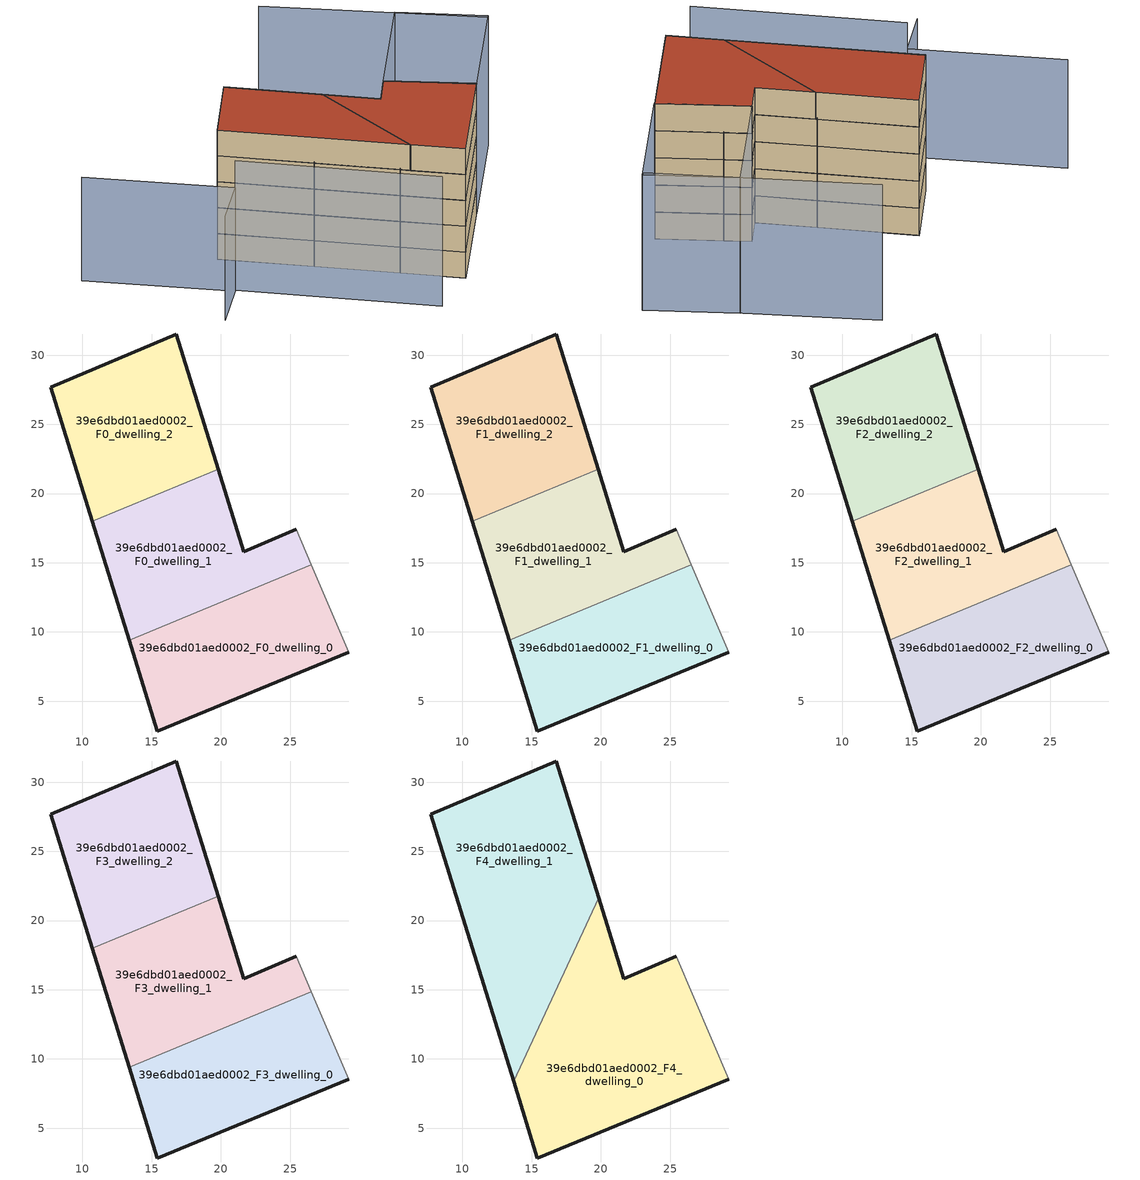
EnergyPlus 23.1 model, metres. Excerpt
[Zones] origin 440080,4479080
39e6dbd01aed0002_F0_dwelling_0
 floor ground (EU_floor_Construction): 29.24,8.55 26.54,14.84 13.38,9.41 15.41,2.84 z0
 wall outside (EU_wall_Construction): 29.24,8.55 15.41,2.84 13.38,9.41 z0:3
 wall to 39e6dbd01aed0002_F0_dwelling_1 (EU_wall_Construction): 13.38,9.41 26.54,14.84 z0:3
 wall adiabatic (EU_wall_Construction): 26.54,14.84 29.24,8.55 z0:3
39e6dbd01aed0002_F0_dwelling_1
 floor ground (EU_floor_Construction): 26.54,14.84 25.44,17.41 21.66,15.8 19.82,21.75 10.71,18 13.38,9.41 z0
 wall outside (EU_wall_Construction): 13.38,9.41 10.71,18 / 19.82,21.75 21.66,15.8 25.44,17.41 z0:3
 wall adiabatic (EU_wall_Construction): 25.44,17.41 26.54,14.84 z0:3
 wall to 39e6dbd01aed0002_F0_dwelling_2 (EU_wall_Construction): 10.71,18 19.82,21.75 z0:3
39e6dbd01aed0002_F0_dwelling_2
 floor ground (EU_floor_Construction): 19.82,21.75 16.79,31.53 7.71,27.69 10.71,18 z0
 wall outside (EU_wall_Construction): 10.71,18 7.71,27.69 16.79,31.53 19.82,21.75 z0:3
39e6dbd01aed0002_F1_dwelling_0
 floor to 39e6dbd01aed0002_F0_dwelling_0 (EU_floor_Construction): 29.24,8.55 26.54,14.84 13.38,9.41 15.41,2.84 z3
 wall outside (EU_wall_Construction): 29.24,8.55 15.41,2.84 13.38,9.41 z3:6
 wall to 39e6dbd01aed0002_F1_dwelling_1 (EU_wall_Construction): 13.38,9.41 26.54,14.84 z3:6
 wall adiabatic (EU_wall_Construction): 26.54,14.84 29.24,8.55 z3:6
39e6dbd01aed0002_F1_dwelling_1
 floor to 39e6dbd01aed0002_F0_dwelling_1 (EU_floor_Construction): 26.54,14.84 25.44,17.41 21.66,15.8 19.82,21.75 10.71,18 13.38,9.41 z3
 wall outside (EU_wall_Construction): 13.38,9.41 10.71,18 / 19.82,21.75 21.66,15.8 25.44,17.41 z3:6
 wall adiabatic (EU_wall_Construction): 25.44,17.41 26.54,14.84 z3:6
 wall to 39e6dbd01aed0002_F1_dwelling_2 (EU_wall_Construction): 10.71,18 19.82,21.75 z3:6
39e6dbd01aed0002_F1_dwelling_2
 floor to 39e6dbd01aed0002_F0_dwelling_2 (EU_floor_Construction): 19.82,21.75 16.79,31.53 7.71,27.69 10.71,18 z3
 wall outside (EU_wall_Construction): 10.71,18 7.71,27.69 16.79,31.53 19.82,21.75 z3:6
39e6dbd01aed0002_F2_dwelling_0
 floor to 39e6dbd01aed0002_F1_dwelling_0 (EU_floor_Construction): 29.24,8.55 26.54,14.84 13.38,9.41 15.41,2.84 z6
 wall outside (EU_wall_Construction): 29.24,8.55 15.41,2.84 13.38,9.41 z6:9
 wall to 39e6dbd01aed0002_F2_dwelling_1 (EU_wall_Construction): 13.38,9.41 26.54,14.84 z6:9
 wall adiabatic (EU_wall_Construction): 26.54,14.84 29.24,8.55 z6:9
39e6dbd01aed0002_F2_dwelling_1
 floor to 39e6dbd01aed0002_F1_dwelling_1 (EU_floor_Construction): 26.54,14.84 25.44,17.41 21.66,15.8 19.82,21.75 10.71,18 13.38,9.41 z6
 wall outside (EU_wall_Construction): 13.38,9.41 10.71,18 / 19.82,21.75 21.66,15.8 25.44,17.41 z6:9
 wall adiabatic (EU_wall_Construction): 25.44,17.41 26.54,14.84 z6:9
 wall to 39e6dbd01aed0002_F2_dwelling_2 (EU_wall_Construction): 10.71,18 19.82,21.75 z6:9
39e6dbd01aed0002_F2_dwelling_2
 floor to 39e6dbd01aed0002_F1_dwelling_2 (EU_floor_Construction): 19.82,21.75 16.79,31.53 7.71,27.69 10.71,18 z6
 wall outside (EU_wall_Construction): 10.71,18 7.71,27.69 16.79,31.53 19.82,21.75 z6:9
39e6dbd01aed0002_F3_dwelling_0
 floor to 39e6dbd01aed0002_F2_dwelling_0 (EU_floor_Construction): 29.24,8.55 26.54,14.84 13.38,9.41 15.41,2.84 z9
 wall outside (EU_wall_Construction): 29.24,8.55 15.41,2.84 13.38,9.41 z9:12
 wall to 39e6dbd01aed0002_F3_dwelling_1 (EU_wall_Construction): 13.38,9.41 26.54,14.84 z9:12
 wall adiabatic (EU_wall_Construction): 26.54,14.84 29.24,8.55 z9:12
39e6dbd01aed0002_F3_dwelling_1
 floor to 39e6dbd01aed0002_F2_dwelling_1 (EU_floor_Construction): 26.54,14.84 25.44,17.41 21.66,15.8 19.82,21.75 10.71,18 13.38,9.41 z9
 wall outside (EU_wall_Construction): 13.38,9.41 10.71,18 / 19.82,21.75 21.66,15.8 25.44,17.41 z9:12
 wall adiabatic (EU_wall_Construction): 25.44,17.41 26.54,14.84 z9:12
 wall to 39e6dbd01aed0002_F3_dwelling_2 (EU_wall_Construction): 10.71,18 19.82,21.75 z9:12
39e6dbd01aed0002_F3_dwelling_2
 floor to 39e6dbd01aed0002_F2_dwelling_2 (EU_floor_Construction): 19.82,21.75 16.79,31.53 7.71,27.69 10.71,18 z9
 wall outside (EU_wall_Construction): 10.71,18 7.71,27.69 16.79,31.53 19.82,21.75 z9:12
39e6dbd01aed0002_F4_dwelling_0
 floor to 39e6dbd01aed0002_F3_dwelling_0 (EU_floor_Construction): 29.24,8.55 26.54,14.84 14.37,9.82 13.7,8.37 15.41,2.84 z12
 floor to 39e6dbd01aed0002_F3_dwelling_1 (EU_floor_Construction): 26.54,14.84 25.44,17.41 21.66,15.8 19.85,21.64 14.37,9.82 z12
 wall outside (EU_wall_Construction): 29.24,8.55 15.41,2.84 13.7,8.37 / 19.85,21.64 21.66,15.8 25.44,17.41 z12:15
 wall adiabatic (EU_wall_Construction): 25.44,17.41 29.24,8.55 z12:15
 wall to 39e6dbd01aed0002_F4_dwelling_1 (EU_wall_Construction): 13.7,8.37 19.85,21.64 z12:15
 roof outside (EU_roof_Construction): 25.44,17.41 29.24,8.55 15.41,2.84 13.7,8.37 19.85,21.64 21.66,15.8 z15
39e6dbd01aed0002_F4_dwelling_1
 floor to 39e6dbd01aed0002_F3_dwelling_1 (EU_floor_Construction): 14.37,9.82 19.85,21.64 19.82,21.75 10.71,18 13.38,9.41 z12
 floor to 39e6dbd01aed0002_F3_dwelling_2 (EU_floor_Construction): 19.82,21.75 16.79,31.53 7.71,27.69 10.71,18 z12
 floor to 39e6dbd01aed0002_F3_dwelling_0 (EU_floor_Construction): 13.7,8.37 14.37,9.82 13.38,9.41 z12
 wall outside (EU_wall_Construction): 13.7,8.37 7.71,27.69 16.79,31.53 19.85,21.64 z12:15
 roof outside (EU_roof_Construction): 16.79,31.53 19.85,21.64 13.7,8.37 7.71,27.69 z15
shading: 43.17,14.24 34.86,36.5 / 2.28,22.88 8.66,2.15 / 25.44,17.41 39.86,23.34 / 39.86,23.34 43.53,14.39 / 43.53,14.39 29.12,8.47 / 29.12,8.47 25.44,17.41 z0:15; -2.89,38 2.06,22.79 / 2.06,22.79 -4.2,20.75 z0:12
[Building]
EU S2 Campaign: North Axis=0; Terrain=City; Solar Distribution=FullExterior
[Site:Location]
Madrid: Latitude=40.5; Longitude=-3.5; Time Zone=1; Elevation=609
[SizingPeriod:WeatherFileDays]
AnnualSizingPeriod: Begin Month=1; Begin Day of Month=1; End Month=12; End Day of Month=31; Day of Week for Start Day=Monday; Use Weather File Daylight Saving Period=No; Use Weather File Rain and Snow Indicators=No
[MATERIAL]
EU_InternalMass_Material: Roughness=MediumRough; Thickness=0.1; Conductivity=1; Density=1800; Specific Heat=900; Thermal Absorptance=0.9; Solar Absorptance=0.7; Visible Absorptance=0.7
[MATERIAL:NOMASS] Roughness=MediumRough; Thermal Absorptance=0.9; Solar Absorptance=0.7; Visible Absorptance=0.7
Name | Thermal Resistance
EU_wall_NoMass | 0.609216
EU_roof_NoMass | 0.513268
EU_floor_NoMass | 0.568163
[CONSTRUCTION]
EU_wall_Construction: EU_wall_NoMass
EU_roof_Construction: EU_roof_NoMass
EU_floor_Construction: EU_floor_NoMass
EU_InternalMass_Construction: EU_InternalMass_Material
[ZONE] Type=1; Multiplier=1; Ceiling Height=autocalculate; Floor Area=autocalculate; Part of Total Floor Area=Yes
Name | Volume
39e6dbd01aed0002_F0_dwelling_0; 39e6dbd01aed0002_F1_dwelling_0; 39e6dbd01aed0002_F2_dwelling_0; 39e6dbd01aed0002_F3_dwelling_0 | 299.978
39e6dbd01aed0002_F4_dwelling_0 | 449.967
39e6dbd01aed0002_F0_dwelling_1; 39e6dbd01aed0002_F1_dwelling_1; 39e6dbd01aed0002_F2_dwelling_1; 39e6dbd01aed0002_F3_dwelling_1 | 299.971
39e6dbd01aed0002_F4_dwelling_1 | 449.971
39e6dbd01aed0002_F0_dwelling_2; 39e6dbd01aed0002_F1_dwelling_2; 39e6dbd01aed0002_F2_dwelling_2; 39e6dbd01aed0002_F3_dwelling_2 | 299.977
[INTERNALMASS] Construction=EU_InternalMass_Construction
Name | Zone or ZoneList | Surface Area
39e6dbd01aed0002_F0_dwelling_0_EU_InternalMass | 39e6dbd01aed0002_F0_dwelling_0 | 99.9924
39e6dbd01aed0002_F0_dwelling_1_EU_InternalMass | 39e6dbd01aed0002_F0_dwelling_1 | 99.9904
39e6dbd01aed0002_F0_dwelling_2_EU_InternalMass | 39e6dbd01aed0002_F0_dwelling_2 | 99.9922
39e6dbd01aed0002_F1_dwelling_0_EU_InternalMass | 39e6dbd01aed0002_F1_dwelling_0 | 99.9924
39e6dbd01aed0002_F1_dwelling_1_EU_InternalMass | 39e6dbd01aed0002_F1_dwelling_1 | 99.9904
39e6dbd01aed0002_F1_dwelling_2_EU_InternalMass | 39e6dbd01aed0002_F1_dwelling_2 | 99.9922
39e6dbd01aed0002_F2_dwelling_0_EU_InternalMass | 39e6dbd01aed0002_F2_dwelling_0 | 99.9924
39e6dbd01aed0002_F2_dwelling_1_EU_InternalMass | 39e6dbd01aed0002_F2_dwelling_1 | 99.9904
39e6dbd01aed0002_F2_dwelling_2_EU_InternalMass | 39e6dbd01aed0002_F2_dwelling_2 | 99.9922
39e6dbd01aed0002_F3_dwelling_0_EU_InternalMass | 39e6dbd01aed0002_F3_dwelling_0 | 99.9924
39e6dbd01aed0002_F3_dwelling_1_EU_InternalMass | 39e6dbd01aed0002_F3_dwelling_1 | 99.9904
39e6dbd01aed0002_F3_dwelling_2_EU_InternalMass | 39e6dbd01aed0002_F3_dwelling_2 | 99.9922
39e6dbd01aed0002_F4_dwelling_0_EU_InternalMass | 39e6dbd01aed0002_F4_dwelling_0 | 149.989
39e6dbd01aed0002_F4_dwelling_1_EU_InternalMass | 39e6dbd01aed0002_F4_dwelling_1 | 149.99
[OTHEREQUIPMENT] Fuel Type=Electricity; Design Level Calculation Method=Watts/Area; Power per Zone Floor Area=1; Fraction Latent=0; Fraction Radiant=0; Fraction Lost=0; Carbon Dioxide Generation Rate=0; EndUse Subcategory=EU_Step8_InternalGains
Name | Zone or ZoneList or Space or SpaceList | Schedule
EU_Step8_InternalGain_39e6dbd01aed0002_F0_dwelling_0_f000 | 39e6dbd01aed0002_F0_dwelling_0 | EU_Step8_GainSchedule_39e6dbd01aed0002_F0_dwelling_0_f000
EU_Step8_InternalGain_39e6dbd01aed0002_F0_dwelling_1_f000 | 39e6dbd01aed0002_F0_dwelling_1 | EU_Step8_GainSchedule_39e6dbd01aed0002_F0_dwelling_1_f000
EU_Step8_InternalGain_39e6dbd01aed0002_F0_dwelling_2_f000 | 39e6dbd01aed0002_F0_dwelling_2 | EU_Step8_GainSchedule_39e6dbd01aed0002_F0_dwelling_2_f000
EU_Step8_InternalGain_39e6dbd01aed0002_F1_dwelling_0_f000 | 39e6dbd01aed0002_F1_dwelling_0 | EU_Step8_GainSchedule_39e6dbd01aed0002_F1_dwelling_0_f000
EU_Step8_InternalGain_39e6dbd01aed0002_F1_dwelling_1_f000 | 39e6dbd01aed0002_F1_dwelling_1 | EU_Step8_GainSchedule_39e6dbd01aed0002_F1_dwelling_1_f000
EU_Step8_InternalGain_39e6dbd01aed0002_F1_dwelling_2_f000 | 39e6dbd01aed0002_F1_dwelling_2 | EU_Step8_GainSchedule_39e6dbd01aed0002_F1_dwelling_2_f000
EU_Step8_InternalGain_39e6dbd01aed0002_F2_dwelling_0_f000 | 39e6dbd01aed0002_F2_dwelling_0 | EU_Step8_GainSchedule_39e6dbd01aed0002_F2_dwelling_0_f000
EU_Step8_InternalGain_39e6dbd01aed0002_F2_dwelling_1_f000 | 39e6dbd01aed0002_F2_dwelling_1 | EU_Step8_GainSchedule_39e6dbd01aed0002_F2_dwelling_1_f000
EU_Step8_InternalGain_39e6dbd01aed0002_F2_dwelling_2_f000 | 39e6dbd01aed0002_F2_dwelling_2 | EU_Step8_GainSchedule_39e6dbd01aed0002_F2_dwelling_2_f000
EU_Step8_InternalGain_39e6dbd01aed0002_F3_dwelling_0_f000 | 39e6dbd01aed0002_F3_dwelling_0 | EU_Step8_GainSchedule_39e6dbd01aed0002_F3_dwelling_0_f000
EU_Step8_InternalGain_39e6dbd01aed0002_F3_dwelling_1_f000 | 39e6dbd01aed0002_F3_dwelling_1 | EU_Step8_GainSchedule_39e6dbd01aed0002_F3_dwelling_1_f000
EU_Step8_InternalGain_39e6dbd01aed0002_F3_dwelling_2_f000 | 39e6dbd01aed0002_F3_dwelling_2 | EU_Step8_GainSchedule_39e6dbd01aed0002_F3_dwelling_2_f000
EU_Step8_InternalGain_39e6dbd01aed0002_F4_dwelling_0_f000 | 39e6dbd01aed0002_F4_dwelling_0 | EU_Step8_GainSchedule_39e6dbd01aed0002_F4_dwelling_0_f000
EU_Step8_InternalGain_39e6dbd01aed0002_F4_dwelling_1_f000 | 39e6dbd01aed0002_F4_dwelling_1 | EU_Step8_GainSchedule_39e6dbd01aed0002_F4_dwelling_1_f000
[ZONEVENTILATION:DESIGNFLOWRATE] Schedule=EU_AlwaysOn; Design Flow Rate Calculation Method=AirChanges/Hour; Air Changes per Hour=0.752966; Ventilation Type=Natural; Fan Pressure Rise=0; Fan Total Efficiency=1; Constant Term Coefficient=1; Temperature Term Coefficient=0; Velocity Term Coefficient=0; Velocity Squared Term Coefficient=0; Minimum Indoor Temperature=-100; Maximum Indoor Temperature=100; Delta Temperature=-100; Minimum Outdoor Temperature=-100; Maximum Outdoor Temperature=100; Maximum Wind Speed=40
Name | Zone or ZoneList or Space or SpaceList
EU_ConstantAir_39e6dbd01aed0002_F0_dwelling_0 | 39e6dbd01aed0002_F0_dwelling_0
EU_ConstantAir_39e6dbd01aed0002_F0_dwelling_1 | 39e6dbd01aed0002_F0_dwelling_1
EU_ConstantAir_39e6dbd01aed0002_F0_dwelling_2 | 39e6dbd01aed0002_F0_dwelling_2
EU_ConstantAir_39e6dbd01aed0002_F1_dwelling_0 | 39e6dbd01aed0002_F1_dwelling_0
EU_ConstantAir_39e6dbd01aed0002_F1_dwelling_1 | 39e6dbd01aed0002_F1_dwelling_1
EU_ConstantAir_39e6dbd01aed0002_F1_dwelling_2 | 39e6dbd01aed0002_F1_dwelling_2
EU_ConstantAir_39e6dbd01aed0002_F2_dwelling_0 | 39e6dbd01aed0002_F2_dwelling_0
EU_ConstantAir_39e6dbd01aed0002_F2_dwelling_1 | 39e6dbd01aed0002_F2_dwelling_1
EU_ConstantAir_39e6dbd01aed0002_F2_dwelling_2 | 39e6dbd01aed0002_F2_dwelling_2
EU_ConstantAir_39e6dbd01aed0002_F3_dwelling_0 | 39e6dbd01aed0002_F3_dwelling_0
EU_ConstantAir_39e6dbd01aed0002_F3_dwelling_1 | 39e6dbd01aed0002_F3_dwelling_1
EU_ConstantAir_39e6dbd01aed0002_F3_dwelling_2 | 39e6dbd01aed0002_F3_dwelling_2
EU_ConstantAir_39e6dbd01aed0002_F4_dwelling_0 | 39e6dbd01aed0002_F4_dwelling_0
EU_ConstantAir_39e6dbd01aed0002_F4_dwelling_1 | 39e6dbd01aed0002_F4_dwelling_1
[HVACTEMPLATE:THERMOSTAT] Constant Heating Setpoint=20; Constant Cooling Setpoint=50
EU_HeatOnly_39e6dbd01aed0002_F0_dwelling_0; EU_HeatOnly_39e6dbd01aed0002_F0_dwelling_1; EU_HeatOnly_39e6dbd01aed0002_F0_dwelling_2; EU_HeatOnly_39e6dbd01aed0002_F1_dwelling_0; EU_HeatOnly_39e6dbd01aed0002_F1_dwelling_1; EU_HeatOnly_39e6dbd01aed0002_F1_dwelling_2; EU_HeatOnly_39e6dbd01aed0002_F2_dwelling_0; EU_HeatOnly_39e6dbd01aed0002_F2_dwelling_1; EU_HeatOnly_39e6dbd01aed0002_F2_dwelling_2; EU_HeatOnly_39e6dbd01aed0002_F3_dwelling_0; EU_HeatOnly_39e6dbd01aed0002_F3_dwelling_1; EU_HeatOnly_39e6dbd01aed0002_F3_dwelling_2; EU_HeatOnly_39e6dbd01aed0002_F4_dwelling_0; EU_HeatOnly_39e6dbd01aed0002_F4_dwelling_1
[HVACTEMPLATE:ZONE:IDEALLOADSAIRSYSTEM] System Availability Schedule=EU_AlwaysOn; Maximum Heating Supply Air Temperature=50; Minimum Cooling Supply Air Temperature=13; Maximum Heating Supply Air Humidity Ratio=0.0156; Minimum Cooling Supply Air Humidity Ratio=0.0077; Heating Limit=NoLimit; Cooling Limit=NoLimit; Heating Availability Schedule=EU_AlwaysOn; Cooling Availability Schedule=EU_CoolingOff; Dehumidification Control Type=ConstantSensibleHeatRatio; Cooling Sensible Heat Ratio=0.7; Dehumidification Setpoint=60; Humidification Control Type=None; Humidification Setpoint=30; Outdoor Air Method=None; Outdoor Air Flow Rate per Person=0.00944; Outdoor Air Flow Rate per Zone Floor Area=0; Outdoor Air Flow Rate per Zone=0; Demand Controlled Ventilation Type=None; Outdoor Air Economizer Type=NoEconomizer; Heat Recovery Type=None; Sensible Heat Recovery Effectiveness=0.7; Latent Heat Recovery Effectiveness=0.65
Name | Template Thermostat
39e6dbd01aed0002_F0_dwelling_0 | EU_HeatOnly_39e6dbd01aed0002_F0_dwelling_0
39e6dbd01aed0002_F0_dwelling_1 | EU_HeatOnly_39e6dbd01aed0002_F0_dwelling_1
39e6dbd01aed0002_F0_dwelling_2 | EU_HeatOnly_39e6dbd01aed0002_F0_dwelling_2
39e6dbd01aed0002_F1_dwelling_0 | EU_HeatOnly_39e6dbd01aed0002_F1_dwelling_0
39e6dbd01aed0002_F1_dwelling_1 | EU_HeatOnly_39e6dbd01aed0002_F1_dwelling_1
39e6dbd01aed0002_F1_dwelling_2 | EU_HeatOnly_39e6dbd01aed0002_F1_dwelling_2
39e6dbd01aed0002_F2_dwelling_0 | EU_HeatOnly_39e6dbd01aed0002_F2_dwelling_0
39e6dbd01aed0002_F2_dwelling_1 | EU_HeatOnly_39e6dbd01aed0002_F2_dwelling_1
39e6dbd01aed0002_F2_dwelling_2 | EU_HeatOnly_39e6dbd01aed0002_F2_dwelling_2
39e6dbd01aed0002_F3_dwelling_0 | EU_HeatOnly_39e6dbd01aed0002_F3_dwelling_0
39e6dbd01aed0002_F3_dwelling_1 | EU_HeatOnly_39e6dbd01aed0002_F3_dwelling_1
39e6dbd01aed0002_F3_dwelling_2 | EU_HeatOnly_39e6dbd01aed0002_F3_dwelling_2
39e6dbd01aed0002_F4_dwelling_0 | EU_HeatOnly_39e6dbd01aed0002_F4_dwelling_0
39e6dbd01aed0002_F4_dwelling_1 | EU_HeatOnly_39e6dbd01aed0002_F4_dwelling_1
[SIZING:ZONE] Zone Cooling Design Supply Air Temperature Input Method=SupplyAirTemperature; Zone Cooling Design Supply Air Temperature=13; Zone Heating Design Supply Air Temperature Input Method=SupplyAirTemperature; Zone Heating Design Supply Air Temperature=50; Zone Cooling Design Supply Air Humidity Ratio=0.008; Zone Heating Design Supply Air Humidity Ratio=0.008; Cooling Design Air Flow Method=DesignDay; Cooling Design Air Flow Rate=0; Cooling Minimum Air Flow per Zone Floor Area=0.000762; Cooling Minimum Air Flow=0; Cooling Minimum Air Flow Fraction=0.2; Heating Design Air Flow Method=DesignDay; Heating Design Air Flow Rate=0; Heating Maximum Air Flow per Zone Floor Area=0.002032; Heating Maximum Air Flow=0.141576; Heating Maximum Air Flow Fraction=0.3; Account for Dedicated Outdoor Air System=No; Dedicated Outdoor Air System Control Strategy=NeutralSupplyAir; Dedicated Outdoor Air Low Setpoint Temperature for Design=autosize; Dedicated Outdoor Air High Setpoint Temperature for Design=autosize; Zone Load Sizing Method=Sensible Load Only No Latent Load; Zone Latent Cooling Design Supply Air Humidity Ratio Input Method=HumidityRatioDifference; Zone Cooling Design Supply Air Humidity Ratio Difference=0.005; Zone Latent Heating Design Supply Air Humidity Ratio Input Method=HumidityRatioDifference; Zone Humidification Design Supply Air Humidity Ratio Difference=0.005
39e6dbd01aed0002_F0_dwelling_0; 39e6dbd01aed0002_F0_dwelling_1; 39e6dbd01aed0002_F0_dwelling_2; 39e6dbd01aed0002_F1_dwelling_0; 39e6dbd01aed0002_F1_dwelling_1; 39e6dbd01aed0002_F1_dwelling_2; 39e6dbd01aed0002_F2_dwelling_0; 39e6dbd01aed0002_F2_dwelling_1; 39e6dbd01aed0002_F2_dwelling_2; 39e6dbd01aed0002_F3_dwelling_0; 39e6dbd01aed0002_F3_dwelling_1; 39e6dbd01aed0002_F3_dwelling_2; 39e6dbd01aed0002_F4_dwelling_0; 39e6dbd01aed0002_F4_dwelling_1
[SCHEDULE:CONSTANT]
Name | Hourly Value
EU_AlwaysOn | 1
EU_CoolingOff | 0
[SCHEDULE:FILE] Column Number=1; Rows to Skip at Top=0; Number of Hours of Data=8760; Column Separator=Comma; Interpolate to Timestep=No; Minutes per Item=60; Adjust Schedule for Daylight Savings=Yes
Name | File
EU_Step8_GainSchedule_39e6dbd01aed0002_F0_dwelling_0_f000 | ../../schedules/39e6dbd01aed0002/39e6dbd01aed0002_F0_dwelling_0_f000_gain.csv
EU_Step8_GainSchedule_39e6dbd01aed0002_F0_dwelling_1_f000 | ../../schedules/39e6dbd01aed0002/39e6dbd01aed0002_F0_dwelling_1_f000_gain.csv
EU_Step8_GainSchedule_39e6dbd01aed0002_F0_dwelling_2_f000 | ../../schedules/39e6dbd01aed0002/39e6dbd01aed0002_F0_dwelling_2_f000_gain.csv
EU_Step8_GainSchedule_39e6dbd01aed0002_F1_dwelling_0_f000 | ../../schedules/39e6dbd01aed0002/39e6dbd01aed0002_F1_dwelling_0_f000_gain.csv
EU_Step8_GainSchedule_39e6dbd01aed0002_F1_dwelling_1_f000 | ../../schedules/39e6dbd01aed0002/39e6dbd01aed0002_F1_dwelling_1_f000_gain.csv
EU_Step8_GainSchedule_39e6dbd01aed0002_F1_dwelling_2_f000 | ../../schedules/39e6dbd01aed0002/39e6dbd01aed0002_F1_dwelling_2_f000_gain.csv
EU_Step8_GainSchedule_39e6dbd01aed0002_F2_dwelling_0_f000 | ../../schedules/39e6dbd01aed0002/39e6dbd01aed0002_F2_dwelling_0_f000_gain.csv
EU_Step8_GainSchedule_39e6dbd01aed0002_F2_dwelling_1_f000 | ../../schedules/39e6dbd01aed0002/39e6dbd01aed0002_F2_dwelling_1_f000_gain.csv
EU_Step8_GainSchedule_39e6dbd01aed0002_F2_dwelling_2_f000 | ../../schedules/39e6dbd01aed0002/39e6dbd01aed0002_F2_dwelling_2_f000_gain.csv
EU_Step8_GainSchedule_39e6dbd01aed0002_F3_dwelling_0_f000 | ../../schedules/39e6dbd01aed0002/39e6dbd01aed0002_F3_dwelling_0_f000_gain.csv
EU_Step8_GainSchedule_39e6dbd01aed0002_F3_dwelling_1_f000 | ../../schedules/39e6dbd01aed0002/39e6dbd01aed0002_F3_dwelling_1_f000_gain.csv
EU_Step8_GainSchedule_39e6dbd01aed0002_F3_dwelling_2_f000 | ../../schedules/39e6dbd01aed0002/39e6dbd01aed0002_F3_dwelling_2_f000_gain.csv
EU_Step8_GainSchedule_39e6dbd01aed0002_F4_dwelling_0_f000 | ../../schedules/39e6dbd01aed0002/39e6dbd01aed0002_F4_dwelling_0_f000_gain.csv
EU_Step8_GainSchedule_39e6dbd01aed0002_F4_dwelling_1_f000 | ../../schedules/39e6dbd01aed0002/39e6dbd01aed0002_F4_dwelling_1_f000_gain.csv
